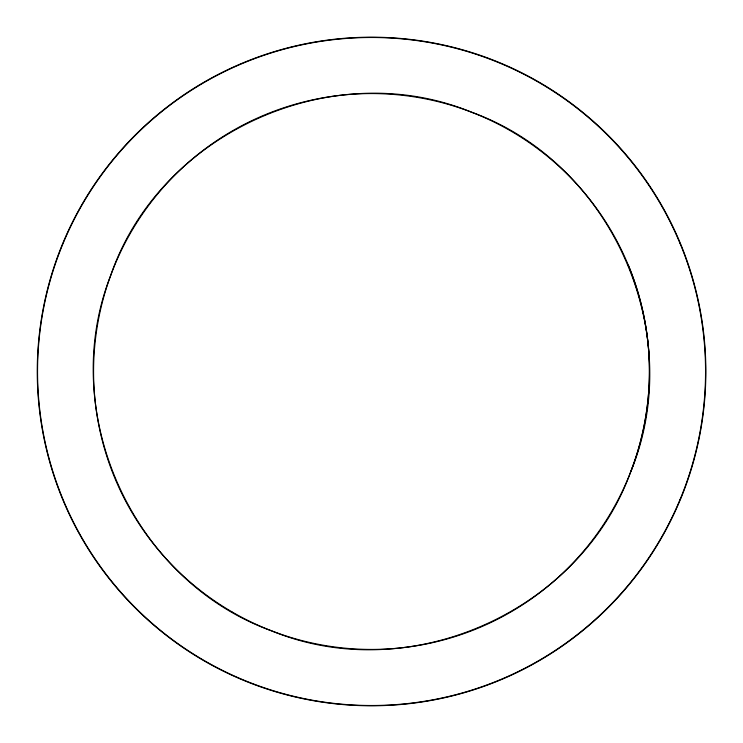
<?xml version="1.0" encoding="UTF-8"?>
<svg xmlns="http://www.w3.org/2000/svg" width="743" height="743" viewBox="0 0 743 743"><rect width="100%" height="100%" fill="white"/><g stroke="black" fill="none" stroke-linecap="round" stroke-linejoin="round"><path stroke-width="1.11" d="M630.807 471.526C687.6 333.672 611.833 162.68 471.536 112.193C332.186 54.703 159.364 132.96 110.642 275.607C56.7 412.867 132.756 580.794 271.483 630.807C409.356 687.609 580.32 611.833 630.807 471.526A278.188 278.188 0 0 0 628.299 265.13M680.151 243.658A334.359 334.359 0 0 1 680.151 499.342M680.124 499.333A334.006 334.006 0 0 1 168.215 636.482A334.006 334.006 0 0 1 168.215 106.518A334.006 334.006 0 0 1 680.124 243.667M232.54 612.195A277.928 277.928 0 0 0 649.438 371.5A277.928 277.928 0 0 0 232.54 130.805A277.928 277.928 0 0 0 232.54 612.195M680.421 499.463A334.656 334.656 0 0 0 680.43 243.537A334.304 334.304 0 0 0 168.039 106.286A334.304 334.304 0 0 0 168.039 636.714A334.304 334.304 0 0 0 680.393 499.445"/></g></svg>
